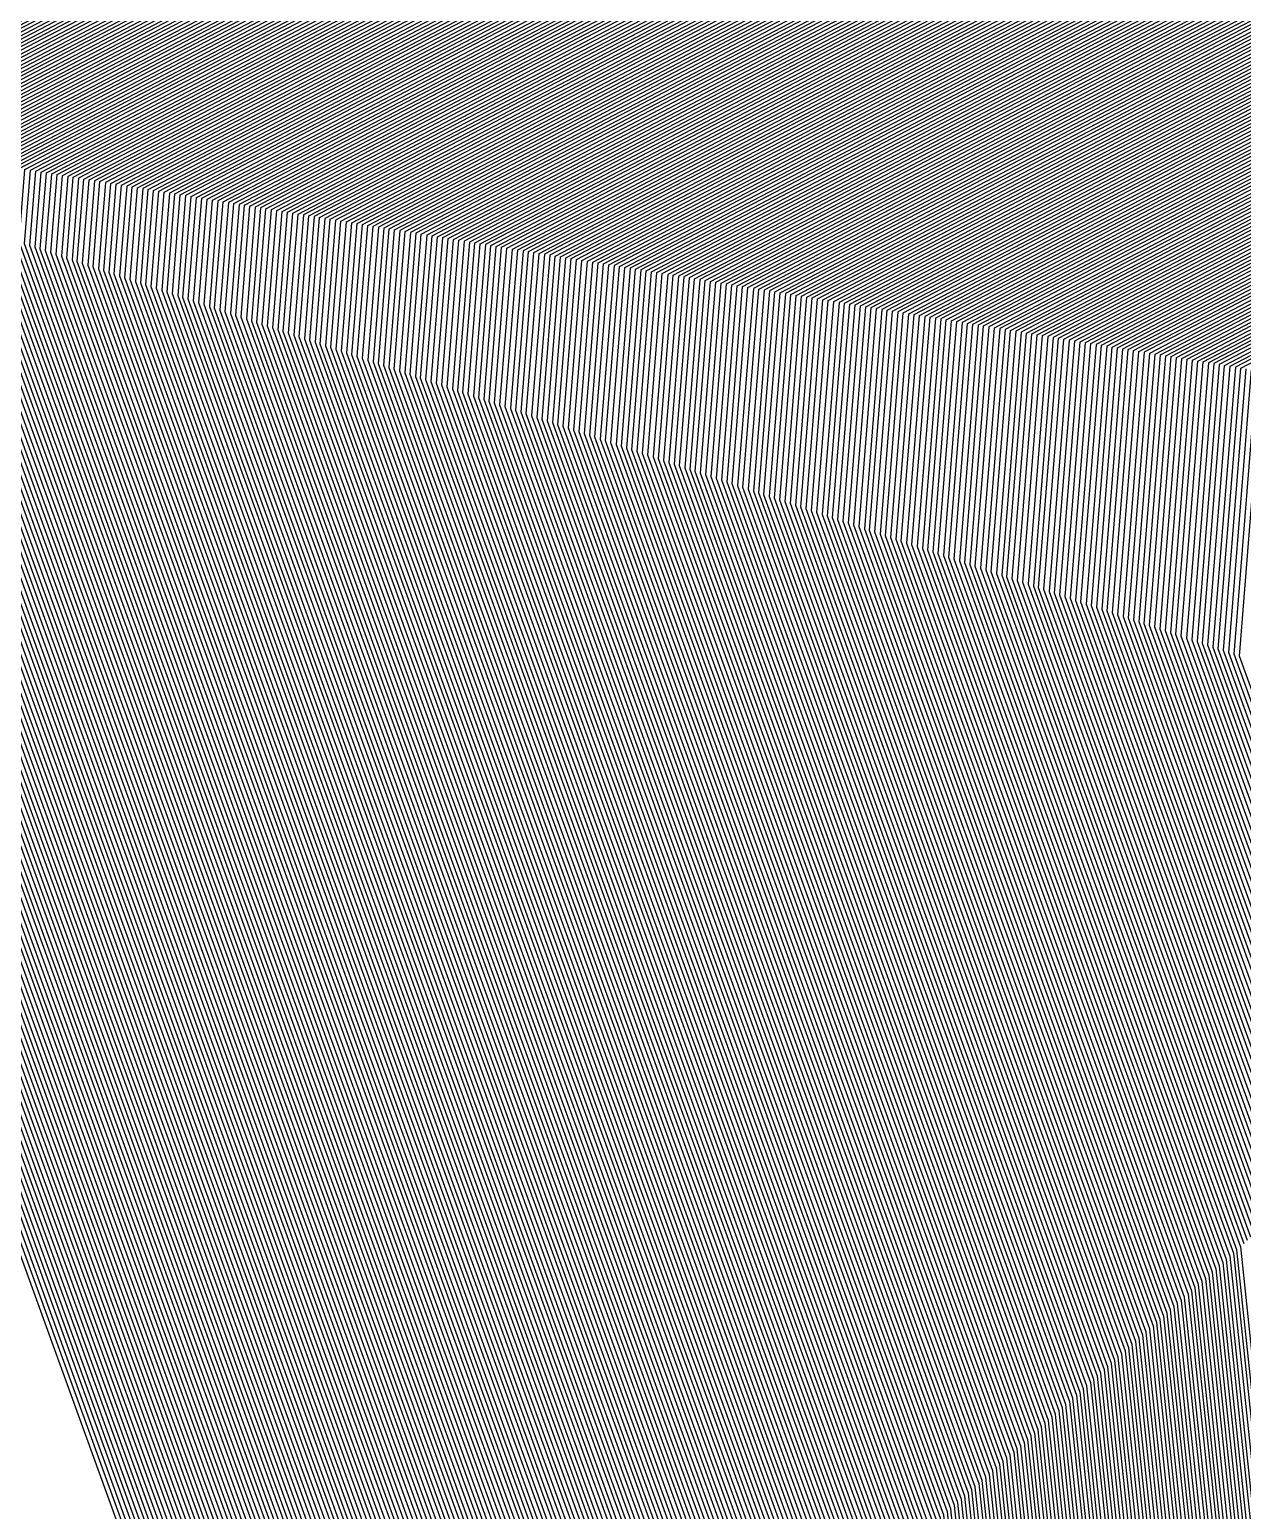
# Model space of a CAD drawing. Extents: x 7084 to 11035, y 13750 to 16729.
# Drawn here: x 8021.9 to 8401.7, y 14870.4 to 15333.8 of the extents above; entities that cross this region are included whole.
import ezdxf

# ---------------------------------------------------------------- set-up
doc = ezdxf.new("R2010")
doc.units = 0
doc.layers.add('Default', color=7, linetype='Continuous')

msp = doc.modelspace()

# ---------------------------------------------------------------- linework, layer by layer
at = {"layer": 'Default'}
for points in [[(7588.42, 14302.26), (8112.72, 14692.05), (7578.44, 14966.9), (7493.55, 14777), (8112.72, 14692.05), (7888.02, 15311.71), (8327.43, 15541.59), (7903, 15486.62), (8326.71, 15543.54), (8327.43, 15541.59), (8326.71, 15544.54), (7997.87, 15861.42)], [(8113.81, 14693.04), (7889.68, 15311.15), (7889.7, 15311.44), (8328.01, 15540.74), (8393.75, 15536.81), (8393.91, 15537.15), (8572.68, 15564.65)], [(8691.22, 14463.49), (8114.89, 14692.21), (8114.78, 14692.57), (8114.98, 14693.27), (8114.9, 14694.03), (7891.33, 15310.59), (7891.38, 15311.17), (8328.59, 15539.89), (8394.16, 15535.97), (8394.49, 15536.64), (8572.81, 15564.07)], [(8116.84, 14693.08), (8117.25, 14694.49), (8117.09, 14696), (7894.64, 15309.47), (7894.73, 15310.62), (8329.74, 15538.2), (8394.99, 15534.3), (8395.64, 15535.63), (8573.06, 15562.93)], [(8690.13, 14465.45), (8118.15, 14692.45), (8117.86, 14693.34), (8118.38, 14695.1), (8118.18, 14696.99), (7896.29, 15308.91), (7896.41, 15310.35), (8330.32, 15537.35), (8395.41, 15533.46), (8396.21, 15535.12), (8573.19, 15562.35)], [(8573.31, 15561.78), (8396.78, 15534.62), (8395.82, 15532.62), (8330.9, 15536.5), (7898.08, 15310.07), (7897.95, 15308.35), (8119.27, 14697.98), (8119.51, 14695.7), (8118.89, 14693.6), (8119.24, 14692.53), (8689.77, 14466.11)], [(8689.41, 14466.76), (8120.32, 14692.61), (8119.92, 14693.86), (8120.65, 14696.31), (8120.37, 14698.97), (7899.6, 15307.79), (7899.76, 15309.8), (8331.48, 15535.65), (8396.23, 15531.78), (8397.36, 15534.11), (8573.44, 15561.2)], [(8689.05, 14467.42), (8121.41, 14692.69), (8120.95, 14694.12), (8121.78, 14696.92), (8121.46, 14699.96), (7901.25, 15307.23), (7901.44, 15309.52), (8332.06, 15534.8), (8396.65, 15530.94), (8397.93, 15533.61), (8573.56, 15560.63)], [(8122.55, 14700.94), (7902.91, 15306.67), (7903.11, 15309.25), (8332.64, 15533.95), (8397.06, 15530.1), (8398.51, 15533.1), (8573.69, 15560.05)], [(8687.96, 14469.38), (8124.67, 14692.94), (8124.04, 14694.9), (8125.18, 14698.75), (8124.73, 14702.92), (7906.21, 15305.54), (7906.47, 15308.7), (8333.79, 15532.26), (8397.89, 15528.43), (8399.66, 15532.09), (8573.94, 15558.9)], [(8574.07, 15558.33), (8400.23, 15531.59), (8398.3, 15527.59), (8334.37, 15531.41), (7908.14, 15308.43), (7907.87, 15304.98), (8125.83, 14703.91), (8126.31, 14699.36), (8125.07, 14695.15), (8125.76, 14693.02), (8687.6, 14470.04)], [(8687.24, 14470.69), (8126.84, 14693.1), (8126.1, 14695.41), (8127.44, 14699.97), (8126.92, 14704.9), (7909.52, 15304.42), (7909.82, 15308.16), (8334.95, 15530.56), (8398.71, 15526.75), (8400.81, 15531.08), (8574.2, 15557.76)], [(8686.88, 14471.35), (8127.93, 14693.18), (8127.13, 14695.67), (8128.57, 14700.58), (8128.01, 14705.88), (7911.18, 15303.86), (7911.5, 15307.88), (8335.53, 15529.71), (8399.13, 15525.91), (8401.38, 15530.57), (8574.32, 15557.18)], [(8688.33, 14468.73), (8123.58, 14692.86), (8123.01, 14694.64), (8124.04, 14698.14), (8123.64, 14701.93), (7904.56, 15306.1), (7904.79, 15308.98), (8333.21, 15533.11), (8397.47, 15529.27), (8399.08, 15532.6)], [(8686.52, 14472), (8129.02, 14693.26), (8128.15, 14695.93), (8129.71, 14701.19), (8129.1, 14706.87), (7912.83, 15303.3), (7913.17, 15307.61), (8336.11, 15528.86), (8399.54, 15525.07)], [(8686.16, 14472.66), (8130.1, 14693.34), (8129.18, 14696.19), (8130.84, 14701.79), (8130.19, 14707.86), (7914.48, 15302.74), (7914.85, 15307.33), (8336.68, 15528.01), (8399.95, 15524.23), (8402.53, 15529.56)], [(8685.79, 14473.31), (8131.19, 14693.42), (8130.21, 14696.45), (8131.97, 14702.4), (8131.29, 14708.85), (7916.14, 15302.18), (7916.53, 15307.06), (8337.26, 15527.17), (8400.37, 15523.39), (8403.1, 15529.06)], [(8685.43, 14473.97), (8132.28, 14693.5), (8131.24, 14696.71), (8133.1, 14703.01), (8132.38, 14709.84), (7917.79, 15301.62), (7918.21, 15306.79), (8337.84, 15526.32), (8400.78, 15522.56), (8403.68, 15528.55)], [(8685.07, 14474.62), (8133.36, 14693.58), (8132.27, 14696.96), (8134.23, 14703.62), (8133.47, 14710.83), (7919.45, 15301.06), (7919.88, 15306.51), (8338.42, 15525.47), (8401.2, 15521.72), (8404.25, 15528.05)], [(8684.71, 14475.28), (8134.45, 14693.66), (8133.3, 14697.22), (8135.37, 14704.23), (8134.56, 14711.81), (7921.1, 15300.49), (7921.56, 15306.24), (8339, 15524.62), (8401.61, 15520.88), (8404.83, 15527.54)], [(8684.35, 14475.94), (8135.53, 14693.74), (8134.33, 14697.48), (8136.5, 14704.84), (8135.66, 14712.8), (7922.75, 15299.93), (7923.24, 15305.97), (8339.58, 15523.77), (8402.02, 15520.04)], [(8683.99, 14476.59), (8136.62, 14693.82), (8135.36, 14697.74), (8137.63, 14705.45), (8136.75, 14713.79), (7924.41, 15299.37), (7924.91, 15305.69), (8340.15, 15522.92), (8402.44, 15519.2)], [(8683.62, 14477.25), (8137.71, 14693.9), (8136.39, 14698), (8138.76, 14706.06), (8137.84, 14714.78), (7926.06, 15298.81), (7926.59, 15305.42), (8340.73, 15522.08), (8402.85, 15518.36)], [(8403.26, 15517.52), (8341.31, 15521.23), (7928.27, 15305.14), (7927.72, 15298.25), (8138.93, 14715.77), (8139.9, 14706.67), (8137.42, 14698.26), (8138.79, 14693.98), (8683.26, 14477.9)], [(8682.9, 14478.56), (8139.88, 14694.07), (8138.44, 14698.52), (8141.03, 14707.28), (8140.02, 14716.75), (7929.37, 15297.69), (7929.94, 15304.87), (8341.89, 15520.38), (8403.68, 15516.69)], [(8682.54, 14479.21), (8140.97, 14694.15), (8139.47, 14698.78), (8142.16, 14707.89), (8141.12, 14717.74), (7931.02, 15297.13), (7931.62, 15304.6), (8342.47, 15519.53), (8404.09, 15515.85)], [(8682.18, 14479.87), (8142.05, 14694.23), (8140.5, 14699.03), (8143.29, 14708.49), (8142.21, 14718.73), (7932.68, 15296.57), (7933.3, 15304.32), (8343.05, 15518.68), (8404.5, 15515.01)], [(8681.82, 14480.52), (8143.14, 14694.31), (8141.53, 14699.29), (8144.43, 14709.1), (8143.3, 14719.72), (7934.33, 15296.01), (7934.97, 15304.05), (8343.63, 15517.83), (8404.92, 15514.17)], [(8405.33, 15513.33), (8344.2, 15516.98), (7936.65, 15303.77), (7935.98, 15295.45), (8144.39, 14720.71), (8145.56, 14709.71), (8142.56, 14699.55), (8144.23, 14694.39)], [(8681.09, 14481.83), (8145.31, 14694.47), (8143.59, 14699.81), (8146.69, 14710.32), (8145.48, 14721.7), (7937.64, 15294.88), (7938.33, 15303.5), (8344.78, 15516.14), (8405.74, 15512.49)], [(8680.73, 14482.49), (8146.4, 14694.55), (8144.62, 14700.07), (8147.82, 14710.93), (8146.58, 14722.68), (7939.29, 15294.32), (7940, 15303.23), (8345.36, 15515.29), (8406.16, 15511.65)], [(8406.57, 15510.81), (8345.94, 15514.44), (7941.68, 15302.95), (7940.95, 15293.76), (8147.67, 14723.67), (8148.96, 14711.54), (8145.65, 14700.33), (8147.48, 14694.63), (8680.37, 14483.14)], [(8406.99, 15509.98), (8346.52, 15513.59), (7943.36, 15302.68), (7942.6, 15293.2), (8148.76, 14724.66), (8150.09, 14712.15), (8146.68, 14700.59), (8148.57, 14694.71), (8680.01, 14483.8)], [(8679.65, 14484.45), (8149.66, 14694.79), (8147.7, 14700.84), (8151.22, 14712.76), (8149.85, 14725.65), (7944.25, 15292.64), (7945.04, 15302.41), (8347.1, 15512.74), (8407.4, 15509.14)], [(8679.28, 14485.11), (8150.74, 14694.87), (8148.73, 14701.1), (8152.35, 14713.37), (8150.95, 14726.64), (7945.91, 15292.08), (7946.71, 15302.13), (8347.67, 15511.89), (8407.81, 15508.3)], [(8408.23, 15507.46), (8348.25, 15511.04), (7948.39, 15301.86), (7947.56, 15291.52), (8152.04, 14727.62), (8153.48, 14713.98), (8149.76, 14701.36), (8151.83, 14694.95), (8678.92, 14485.76)], [(8153.13, 14728.61), (7949.22, 15290.96), (7950.07, 15301.58), (8348.83, 15510.2), (8408.64, 15506.62)], [(8678.2, 14487.08), (8154, 14695.11), (8151.82, 14701.88), (8155.75, 14715.19), (8154.22, 14729.6), (7950.87, 15290.4), (7951.74, 15301.31), (8349.41, 15509.35), (8409.05, 15505.78)], [(8677.84, 14487.73), (8155.09, 14695.19), (8152.85, 14702.14), (8156.88, 14715.8), (8155.31, 14730.59), (7952.52, 15289.84), (7953.42, 15301.04), (8349.99, 15508.5), (8409.47, 15504.94)], [(8677.48, 14488.39), (8156.18, 14695.27), (8153.88, 14702.4), (8158.01, 14716.41), (8156.41, 14731.58), (7954.18, 15289.27), (7955.1, 15300.76), (8350.57, 15507.65), (8409.88, 15504.11)], [(8677.11, 14489.04), (8157.26, 14695.35), (8154.91, 14702.66), (8159.15, 14717.02), (8157.5, 14732.56), (7955.83, 15288.71), (7956.77, 15300.49), (8351.14, 15506.8), (8410.29, 15503.27)], [(8160.28, 14717.63), (8158.59, 14733.55), (7957.49, 15288.15), (7958.45, 15300.22), (8351.72, 15505.95), (8410.71, 15502.43)], [(8676.39, 14490.35), (8159.44, 14695.52), (8156.97, 14703.17), (8161.41, 14718.24), (8159.68, 14734.54), (7959.14, 15287.59), (7960.13, 15299.94), (8352.3, 15505.11), (8411.12, 15501.59)], [(8676.03, 14491.01), (8160.52, 14695.6), (8157.99, 14703.43), (8162.54, 14718.85), (8160.77, 14735.53), (7960.79, 15287.03), (7961.8, 15299.67), (8352.88, 15504.26), (8411.53, 15500.75)], [(8675.67, 14491.66), (8161.61, 14695.68), (8159.02, 14703.69), (8163.68, 14719.46), (8161.87, 14736.52), (7962.45, 15286.47), (7963.48, 15299.39), (8353.46, 15503.41), (8411.95, 15499.91)], [(8412.36, 15499.07), (8354.04, 15502.56), (7965.16, 15299.12), (7964.1, 15285.91), (8162.96, 14737.51), (8164.81, 14720.07), (8160.05, 14703.95), (8162.69, 14695.76), (8675.31, 14492.32)], [(8674.94, 14492.97), (8163.78, 14695.84), (8161.08, 14704.21), (8165.94, 14720.68), (8164.05, 14738.49), (7965.75, 15285.35), (7966.83, 15298.85), (8354.61, 15501.71), (8412.78, 15498.24)], [(8674.58, 14493.63), (8164.87, 14695.92), (8162.11, 14704.47), (8167.07, 14721.28), (8165.14, 14739.48), (7967.41, 15284.79), (7968.51, 15298.57), (8355.19, 15500.86), (8413.19, 15497.4)], [(8413.6, 15496.56), (8355.77, 15500.01), (7970.19, 15298.3), (7969.06, 15284.23), (8166.24, 14740.47), (8168.21, 14721.89), (8163.14, 14704.72), (8165.95, 14696), (8674.22, 14494.28)], [(8673.86, 14494.94), (8167.04, 14696.08), (8164.17, 14704.98), (8169.34, 14722.5), (8167.33, 14741.46), (7970.72, 15283.66), (7971.87, 15298.02), (8356.35, 15499.17), (8414.02, 15495.72)], [(8673.5, 14495.59), (8168.13, 14696.16), (8165.2, 14705.24), (8170.47, 14723.11), (8168.42, 14742.45), (7972.37, 15283.1), (7973.54, 15297.75), (8356.93, 15498.32), (8414.43, 15494.88)], [(8673.14, 14496.25), (8169.21, 14696.24), (8166.23, 14705.5), (8171.6, 14723.72), (8169.51, 14743.43), (7974.02, 15282.54), (7975.22, 15297.48), (8357.51, 15497.47), (8414.84, 15494.04)], [(8672.77, 14496.9), (8170.3, 14696.32), (8167.25, 14705.76), (8172.73, 14724.33), (8170.6, 14744.42), (7975.68, 15281.98), (7976.9, 15297.2), (8358.08, 15496.62), (8415.26, 15493.2)], [(8415.67, 15492.36), (8358.66, 15495.77), (7978.57, 15296.93), (7977.33, 15281.42), (8171.7, 14745.41), (8173.87, 14724.94), (8168.28, 14706.02), (8171.39, 14696.4), (8672.41, 14497.56)], [(8672.05, 14498.22), (8172.47, 14696.48), (8169.31, 14706.28), (8175, 14725.55), (8172.79, 14746.4), (7978.99, 15280.86), (7980.25, 15296.66), (8359.24, 15494.92), (8416.08, 15491.53)], [(7980.64, 15280.3), (7981.93, 15296.38), (8359.82, 15494.08), (8416.5, 15490.69)], [(8671.33, 14499.53), (8174.64, 14696.64), (8171.37, 14706.79), (8177.26, 14726.77), (8174.97, 14748.38), (7982.29, 15279.74), (7983.6, 15296.11), (8360.4, 15493.23), (8416.91, 15489.85)], [(8670.97, 14500.18), (8175.73, 14696.72), (8172.4, 14707.05), (8178.4, 14727.38), (8176.06, 14749.36), (7983.95, 15279.18), (7985.28, 15295.83), (8360.98, 15492.38), (8417.33, 15489.01)], [(8417.74, 15488.17), (8361.55, 15491.53), (7986.96, 15295.56), (7985.6, 15278.62), (8177.16, 14750.35), (8179.53, 14727.98), (8173.43, 14707.31), (8176.82, 14696.81), (8670.6, 14500.84)], [(8670.24, 14501.49), (8177.9, 14696.89), (8174.46, 14707.57), (8180.66, 14728.59), (8178.25, 14751.34), (7987.26, 15278.05), (7988.63, 15295.29), (8362.13, 15490.68), (8418.15, 15487.33)], [(8669.88, 14502.15), (8178.99, 14696.97), (8175.49, 14707.83), (8181.79, 14729.2), (8179.34, 14752.33), (7988.91, 15277.49), (7990.31, 15295.01), (8362.71, 15489.83), (8418.57, 15486.49)], [(8669.52, 14502.8), (8180.08, 14697.05), (8176.52, 14708.09), (8182.93, 14729.81), (8180.43, 14753.32), (7990.56, 15276.93), (7991.99, 15294.74), (8363.29, 15488.98), (8418.98, 15485.66)], [(8669.16, 14503.46), (8181.16, 14697.13), (8177.54, 14708.35), (8184.06, 14730.42), (8181.53, 14754.3), (7992.22, 15276.37), (7993.66, 15294.47), (8363.87, 15488.14), (8419.39, 15484.82)], [(8668.8, 14504.11), (8182.25, 14697.21), (8178.57, 14708.6), (8185.19, 14731.03), (8182.62, 14755.29), (7993.87, 15275.81), (7995.34, 15294.19), (8364.45, 15487.29)], [(8420.22, 15483.14), (8365.02, 15486.44), (7997.02, 15293.92), (7995.52, 15275.25), (8183.71, 14756.28), (8186.32, 14731.64), (8179.6, 14708.86), (8183.34, 14697.29), (8668.43, 14504.77)], [(8668.07, 14505.42), (8184.42, 14697.37), (8180.63, 14709.12), (8187.46, 14732.25), (8184.8, 14757.27), (7997.18, 15274.69), (7998.7, 15293.64), (8365.6, 15485.59), (8420.63, 15482.3)], [(8421.05, 15481.46), (8366.18, 15484.74), (8000.37, 15293.37), (7998.83, 15274.13), (8185.89, 14758.26), (8188.59, 14732.86), (8181.66, 14709.38), (8185.51, 14697.45), (8667.71, 14506.08)], [(8667.35, 14506.73), (8186.6, 14697.53), (8182.69, 14709.64), (8189.72, 14733.47), (8186.99, 14759.25), (8000.49, 15273.57), (8002.05, 15293.1), (8366.76, 15483.89), (8421.46, 15480.62)], [(8666.99, 14507.39), (8187.68, 14697.61), (8183.72, 14709.9), (8190.85, 14734.07), (8188.08, 14760.23), (8002.14, 15273.01), (8003.73, 15292.82), (8367.34, 15483.04), (8421.87, 15479.79)], [(8422.29, 15478.95), (8367.92, 15482.2), (8005.4, 15292.55), (8003.79, 15272.44), (8189.17, 14761.22), (8191.98, 14734.68), (8184.75, 14710.16), (8188.77, 14697.69), (8666.63, 14508.04)], [(8666.26, 14508.7), (8189.85, 14697.77), (8185.78, 14710.42), (8193.12, 14735.29), (8190.26, 14762.21), (8005.45, 15271.88), (8007.08, 15292.28), (8368.49, 15481.35)], [(8007.1, 15271.32), (8008.76, 15292), (8369.07, 15480.5), (8423.12, 15477.27)], [(8665.54, 14510.01), (8192.03, 14697.93), (8187.83, 14710.93), (8195.38, 14736.51), (8192.45, 14764.19), (8008.76, 15270.76), (8010.43, 15291.73), (8369.65, 15479.65), (8423.53, 15476.43)], [(8665.18, 14510.67), (8193.11, 14698.01), (8188.86, 14711.19), (8196.51, 14737.12), (8193.54, 14765.17), (8010.41, 15270.2), (8012.11, 15291.45), (8370.23, 15478.8), (8423.94, 15475.59)], [(8194.63, 14766.16), (8012.06, 15269.64), (8013.79, 15291.18), (8370.81, 15477.95), (8424.36, 15474.75)], [(8664.46, 14511.98), (8195.29, 14698.18), (8190.92, 14711.71), (8198.78, 14738.34), (8195.72, 14767.15), (8013.72, 15269.08), (8015.46, 15290.91), (8371.39, 15477.11), (8424.77, 15473.91)], [(8015.37, 15268.52), (8017.14, 15290.63), (8371.96, 15476.26), (8425.18, 15473.08)], [(8425.6, 15472.24), (8372.54, 15475.41), (8018.82, 15290.36), (8017.03, 15267.96), (8197.91, 14769.13), (8201.04, 14739.56), (8192.98, 14712.23), (8197.46, 14698.34), (8663.73, 14513.29)], [(8663.37, 14513.94), (8198.55, 14698.42), (8194.01, 14712.48), (8202.18, 14740.17), (8199, 14770.11), (8018.68, 15267.4), (8020.49, 15290.08), (8373.12, 15474.56), (8426.01, 15471.4)], [(8663.01, 14514.6), (8199.63, 14698.5), (8195.04, 14712.74), (8203.31, 14740.77), (8200.09, 14771.1), (8020.33, 15266.83), (8022.17, 15289.81), (8373.7, 15473.71), (8426.42, 15470.56)], [(8662.65, 14515.25), (8200.72, 14698.58), (8196.07, 14713), (8204.44, 14741.38), (8201.18, 14772.09), (8021.99, 15266.27), (8023.85, 15289.54), (8374.28, 15472.86), (8426.84, 15469.72)], [(8662.29, 14515.91), (8201.8, 14698.66), (8197.09, 14713.26), (8205.57, 14741.99), (8202.28, 14773.08), (8023.64, 15265.71), (8025.52, 15289.26), (8374.86, 15472.01), (8427.25, 15468.88)], [(8661.92, 14516.56), (8202.89, 14698.74), (8198.12, 14713.52), (8206.71, 14742.6), (8203.37, 14774.07), (8025.29, 15265.15), (8027.2, 15288.99), (8375.43, 15471.17), (8427.66, 15468.04)], [(8199.15, 14713.78), (8207.84, 14743.21), (8204.46, 14775.06), (8026.95, 15264.59), (8028.88, 15288.72), (8376.01, 15470.32), (8428.08, 15467.21)], [(8661.2, 14517.87), (8205.06, 14698.9), (8200.18, 14714.04), (8208.97, 14743.82), (8205.55, 14776.04), (8028.6, 15264.03), (8030.56, 15288.44), (8376.59, 15469.47), (8428.49, 15466.37)], [(8660.84, 14518.53), (8206.15, 14698.98), (8201.21, 14714.29), (8210.1, 14744.43), (8206.64, 14777.03), (8030.26, 15263.47), (8032.23, 15288.17), (8377.17, 15468.62), (8428.91, 15465.53)], [(8429.32, 15464.69), (8377.75, 15467.77), (8033.91, 15287.89), (8031.91, 15262.91), (8207.74, 14778.02), (8211.23, 14745.04), (8202.24, 14714.55), (8207.24, 14699.06)], [(8660.12, 14519.84), (8208.32, 14699.14), (8203.27, 14714.81), (8212.37, 14745.65), (8208.83, 14779.01), (8033.56, 15262.35), (8035.59, 15287.62), (8378.33, 15466.92), (8429.73, 15463.85)], [(8430.15, 15463.01), (8378.9, 15466.08), (8037.26, 15287.35), (8035.22, 15261.79), (8209.92, 14780), (8213.5, 14746.26), (8204.3, 14715.07), (8209.41, 14699.22), (8659.75, 14520.49)], [(8659.39, 14521.15), (8210.5, 14699.3), (8205.33, 14715.33), (8214.63, 14746.86), (8211.01, 14780.98), (8036.87, 15261.22), (8038.94, 15287.07), (8379.48, 15465.23), (8430.56, 15462.17)], [(8659.03, 14521.81), (8211.58, 14699.38), (8206.36, 14715.59), (8215.76, 14747.47), (8212.11, 14781.97), (8038.53, 15260.66), (8040.62, 15286.8), (8380.06, 15464.38), (8430.97, 15461.34)], [(8431.39, 15460.5), (8380.64, 15463.53), (8042.29, 15286.53), (8040.18, 15260.1), (8213.2, 14782.96), (8216.9, 14748.08), (8207.38, 14715.85), (8212.67, 14699.46), (8658.67, 14522.46)], [(8658.31, 14523.12), (8213.76, 14699.55), (8208.41, 14716.11), (8218.03, 14748.69), (8214.29, 14783.95), (8041.83, 15259.54), (8043.97, 15286.25), (8381.22, 15462.68), (8431.8, 15459.66)], [(8432.21, 15458.82), (8381.8, 15461.83), (8045.65, 15285.98), (8043.49, 15258.98), (8215.38, 14784.94), (8219.16, 14749.3), (8209.44, 14716.36), (8214.84, 14699.63)], [(8657.58, 14524.43), (8215.93, 14699.71), (8210.47, 14716.62), (8220.29, 14749.91), (8216.47, 14785.93), (8045.14, 15258.42), (8047.32, 15285.7), (8382.37, 15460.98), (8432.63, 15457.98)], [(8657.22, 14525.08), (8217.01, 14699.79), (8211.5, 14716.88), (8221.43, 14750.52), (8217.57, 14786.91), (8046.8, 15257.86), (8049, 15285.43), (8382.95, 15460.14), (8433.04, 15457.14)], [(8656.86, 14525.74), (8218.1, 14699.87), (8212.53, 14717.14), (8222.56, 14751.13), (8218.66, 14787.9), (8048.45, 15257.3), (8050.68, 15285.16), (8383.53, 15459.29), (8433.45, 15456.3)], [(8433.87, 15455.46), (8384.11, 15458.44), (8052.35, 15284.88), (8050.1, 15256.74), (8219.75, 14788.89), (8223.69, 14751.74), (8213.56, 14717.4), (8219.19, 14699.95), (8656.5, 14526.39)], [(8656.14, 14527.05), (8220.27, 14700.03), (8214.59, 14717.66), (8224.82, 14752.35), (8220.84, 14789.88), (8051.76, 15256.18), (8054.03, 15284.61), (8384.69, 15457.59), (8434.28, 15454.63)], [(8655.78, 14527.7), (8221.36, 14700.11), (8215.62, 14717.92), (8225.96, 14752.96), (8221.93, 14790.87), (8053.41, 15255.61), (8055.71, 15284.34), (8385.27, 15456.74), (8434.7, 15453.79)], [(8435.11, 15452.95), (8385.84, 15455.89), (8057.39, 15284.06), (8055.06, 15255.05), (8223.03, 14791.85), (8227.09, 14753.56), (8216.64, 14718.17), (8222.45, 14700.19), (8655.41, 14528.36)], [(8228.22, 14754.17), (8224.12, 14792.84), (8056.72, 15254.49), (8059.06, 15283.79), (8386.42, 15455.04), (8435.52, 15452.11)], [(8654.69, 14529.67), (8224.62, 14700.35), (8218.7, 14718.69), (8229.35, 14754.78), (8225.21, 14793.83), (8058.37, 15253.93), (8060.74, 15283.51), (8387, 15454.2), (8435.94, 15451.27)], [(8654.33, 14530.32), (8225.71, 14700.43), (8219.73, 14718.95), (8230.48, 14755.39), (8226.3, 14794.82), (8060.03, 15253.37), (8062.42, 15283.24), (8387.58, 15453.35), (8436.35, 15450.43)], [(8653.97, 14530.98), (8226.79, 14700.51), (8220.76, 14719.21), (8231.62, 14756), (8227.4, 14795.81), (8061.68, 15252.81), (8064.09, 15282.97), (8388.16, 15452.5), (8436.76, 15449.59)], [(8437.18, 15448.76), (8388.74, 15451.65), (8065.77, 15282.69), (8063.33, 15252.25), (8228.49, 14796.8), (8232.75, 14756.61), (8221.79, 14719.47), (8227.88, 14700.59), (8653.61, 14531.63)], [(8653.24, 14532.29), (8228.96, 14700.67), (8222.82, 14719.73), (8233.88, 14757.22), (8229.58, 14797.78), (8064.99, 15251.69), (8067.45, 15282.42), (8389.31, 15450.8), (8437.59, 15447.92)], [(8652.88, 14532.95), (8230.05, 14700.75), (8223.85, 14719.99), (8235.01, 14757.83), (8230.67, 14798.77), (8066.64, 15251.13), (8069.12, 15282.14), (8389.89, 15449.95), (8438, 15447.08)], [(8438.42, 15446.24), (8390.47, 15449.11), (8070.8, 15281.87), (8068.3, 15250.57), (8231.76, 14799.76), (8236.15, 14758.44), (8224.88, 14720.24), (8231.14, 14700.83)], [(8069.95, 15250), (8072.48, 15281.6), (8391.05, 15448.26), (8438.83, 15445.4)], [(8651.8, 14534.91), (8233.31, 14701), (8226.93, 14720.76), (8238.41, 14759.65), (8233.95, 14801.74), (8071.6, 15249.44), (8074.15, 15281.32), (8391.63, 15447.41), (8439.24, 15444.56)], [(8651.44, 14535.57), (8234.4, 14701.08), (8227.96, 14721.02), (8239.54, 14760.26), (8235.04, 14802.72), (8073.26, 15248.88), (8075.83, 15281.05), (8392.21, 15446.56), (8439.66, 15443.72)], [(8651.07, 14536.22), (8235.48, 14701.16), (8228.99, 14721.28), (8240.68, 14760.87), (8236.13, 14803.71), (8074.91, 15248.32), (8077.51, 15280.78), (8392.78, 15445.71), (8440.07, 15442.89)], [(8650.71, 14536.88), (8236.57, 14701.24), (8230.02, 14721.54), (8241.81, 14761.48), (8237.22, 14804.7), (8076.57, 15247.76), (8079.18, 15280.5), (8393.36, 15444.86), (8440.49, 15442.05)], [(8440.9, 15441.21), (8393.94, 15444.01), (8080.86, 15280.23), (8078.22, 15247.2), (8238.32, 14805.69), (8242.94, 14762.09), (8231.05, 14721.8), (8237.66, 14701.32), (8650.35, 14537.53)], [(8649.99, 14538.19), (8238.74, 14701.4), (8232.08, 14722.05), (8244.07, 14762.7), (8239.41, 14806.68), (8079.87, 15246.64), (8082.54, 15279.95), (8394.52, 15443.17), (8441.31, 15440.37)], [(8441.73, 15439.53), (8395.1, 15442.32), (8084.22, 15279.68), (8081.53, 15246.08), (8240.5, 14807.66), (8245.21, 14763.31), (8233.11, 14722.31), (8239.83, 14701.48), (8649.63, 14538.84)], [(8649.27, 14539.5), (8240.92, 14701.56), (8234.14, 14722.57), (8246.34, 14763.92), (8241.59, 14808.65), (8083.18, 15245.52), (8085.89, 15279.41), (8395.68, 15441.47), (8442.14, 15438.69)], [(8396.25, 15440.62), (8087.57, 15279.13), (8084.83, 15244.96), (8242.69, 14809.64), (8247.47, 14764.53), (8235.17, 14722.83), (8242, 14701.64), (8648.9, 14540.15)], [(8648.54, 14540.81), (8243.09, 14701.72), (8236.19, 14723.09), (8248.6, 14765.14), (8243.78, 14810.63), (8086.49, 15244.39), (8089.25, 15278.86), (8396.83, 15439.77), (8442.97, 15437.01)], [(8244.87, 14811.62), (8088.14, 15243.83), (8090.92, 15278.59), (8397.41, 15438.92), (8443.38, 15436.18)], [(8443.79, 15435.34), (8397.99, 15438.08), (8092.6, 15278.31), (8089.8, 15243.27), (8245.96, 14812.61), (8250.87, 14766.35), (8238.25, 14723.61), (8245.26, 14701.88), (8647.82, 14542.12)], [(8444.21, 15434.5), (8398.57, 15437.23), (8094.28, 15278.04), (8091.45, 15242.71), (8247.05, 14813.59), (8252, 14766.96), (8239.28, 14723.87), (8246.35, 14701.96), (8647.46, 14542.77)], [(8647.1, 14543.43), (8247.43, 14702.04), (8240.31, 14724.12), (8253.13, 14767.57), (8248.15, 14814.58), (8093.1, 15242.15), (8095.95, 15277.76), (8399.15, 15436.38), (8444.62, 15433.66)], [(8646.73, 14544.08), (8248.52, 14702.12), (8241.34, 14724.38), (8254.26, 14768.18), (8249.24, 14815.57), (8094.76, 15241.59), (8097.63, 15277.49), (8399.72, 15435.53), (8445.03, 15432.82)], [(8646.37, 14544.74), (8249.61, 14702.2), (8242.37, 14724.64), (8255.4, 14768.79), (8250.33, 14816.56), (8096.41, 15241.03), (8099.31, 15277.22), (8400.3, 15434.68), (8445.45, 15431.98)], [(8646.01, 14545.4), (8250.69, 14702.29), (8243.4, 14724.9), (8256.53, 14769.4), (8251.42, 14817.55), (8098.07, 15240.47), (8100.98, 15276.94), (8400.88, 15433.83), (8445.86, 15431.14)], [(8645.65, 14546.05), (8251.78, 14702.37), (8244.43, 14725.16), (8257.66, 14770.01), (8252.51, 14818.53), (8099.72, 15239.91), (8102.66, 15276.67), (8401.46, 15432.98), (8446.28, 15430.31)], [(8101.37, 15239.35), (8104.34, 15276.4), (8402.04, 15432.14)], [(8644.93, 14547.36), (8253.95, 14702.53), (8246.48, 14725.68), (8259.93, 14771.23), (8254.7, 14820.51), (8103.03, 15238.78), (8106.01, 15276.12), (8402.62, 15431.29)], [(8403.19, 15430.44), (8107.69, 15275.85), (8104.68, 15238.22), (8255.79, 14821.5), (8261.06, 14771.84), (8247.51, 14725.93), (8255.04, 14702.61), (8644.56, 14548.02)], [(8256.88, 14822.49), (8106.34, 15237.66), (8109.37, 15275.57), (8403.77, 15429.59)], [(8404.35, 15428.74), (8111.04, 15275.3), (8107.99, 15237.1), (8257.98, 14823.48), (8263.32, 14773.05), (8249.57, 14726.45)], [(8643.48, 14549.98), (8258.3, 14702.85), (8250.6, 14726.71), (8264.46, 14773.66), (8259.07, 14824.46), (8109.64, 15236.54), (8112.72, 15275.03), (8404.93, 15427.89)], [(8405.51, 15427.04), (8114.4, 15274.75), (8111.3, 15235.98), (8260.16, 14825.45), (8265.59, 14774.27), (8251.63, 14726.97), (8259.38, 14702.93), (8643.12, 14550.64)], [(8642.76, 14551.29), (8260.47, 14703.01), (8252.66, 14727.23), (8266.72, 14774.88), (8261.25, 14826.44), (8112.95, 15235.42), (8116.08, 15274.48), (8406.09, 15426.2)], [(8406.66, 15425.35), (8117.75, 15274.2), (8114.6, 15234.86), (8262.34, 14827.43), (8267.85, 14775.49), (8253.69, 14727.49), (8261.56, 14703.09), (8642.39, 14551.95)], [(8642.03, 14552.6), (8262.64, 14703.17), (8254.72, 14727.75), (8268.98, 14776.1), (8263.44, 14828.42), (8116.26, 15234.3), (8119.43, 15273.93), (8407.24, 15424.5)], [(8264.53, 14829.4), (8117.91, 15233.74), (8121.11, 15273.66), (8407.82, 15423.65)], [(8641.31, 14553.91), (8264.82, 14703.33), (8256.77, 14728.26), (8271.25, 14777.32), (8265.62, 14830.39), (8119.57, 15233.17), (8122.78, 15273.38), (8408.4, 15422.8)], [(8272.38, 14777.93), (8266.71, 14831.38), (8121.22, 15232.61), (8124.46, 15273.11), (8408.98, 15421.95)], [(8640.59, 14555.22), (8266.99, 14703.49), (8258.83, 14728.78), (8273.51, 14778.54), (8267.8, 14832.37), (8122.87, 15232.05), (8126.14, 15272.84), (8409.56, 15421.11)], [(8640.22, 14555.88), (8268.08, 14703.57), (8259.86, 14729.04), (8274.65, 14779.14), (8268.9, 14833.36), (8124.53, 15231.49), (8127.81, 15272.56), (8410.13, 15420.26)], [(8269.99, 14834.35), (8126.18, 15230.93), (8129.49, 15272.29), (8410.71, 15419.41)], [(8411.29, 15418.56), (8131.17, 15272.01), (8127.84, 15230.37), (8271.08, 14835.33), (8276.91, 14780.36), (8261.92, 14729.56), (8270.25, 14703.74), (8639.5, 14557.19)], [(8411.87, 15417.71), (8132.84, 15271.74), (8129.49, 15229.81), (8272.17, 14836.32), (8278.04, 14780.97), (8262.95, 14729.81), (8271.33, 14703.82), (8639.14, 14557.85)], [(8638.78, 14558.5), (8272.42, 14703.9), (8263.98, 14730.07), (8279.18, 14781.58), (8273.27, 14837.31), (8131.14, 15229.25), (8134.52, 15271.47), (8412.45, 15416.86)], [(8638.42, 14559.16), (8273.51, 14703.98), (8265.01, 14730.33), (8280.31, 14782.19), (8274.36, 14838.3), (8132.8, 15228.69), (8136.2, 15271.19), (8413.03, 15416.01)], [(8413.6, 15415.17), (8137.87, 15270.92), (8134.45, 15228.13), (8275.45, 14839.29), (8281.44, 14782.8), (8266.03, 14730.59), (8274.59, 14704.06), (8638.05, 14559.81)], [(8637.69, 14560.47), (8275.68, 14704.14), (8267.06, 14730.85), (8282.57, 14783.41), (8276.54, 14840.27), (8136.11, 15227.56), (8139.55, 15270.65), (8414.18, 15414.32)], [(8414.76, 15413.47), (8141.23, 15270.37), (8137.76, 15227), (8277.63, 14841.26), (8283.71, 14784.02), (8268.09, 14731.11), (8276.77, 14704.22), (8637.33, 14561.12)], [(8415.34, 15412.62), (8142.91, 15270.1), (8139.41, 15226.44), (8278.73, 14842.25), (8284.84, 14784.63), (8269.12, 14731.37), (8277.85, 14704.3)], [(8636.61, 14562.43), (8278.94, 14704.38), (8270.15, 14731.63), (8285.97, 14785.23), (8279.82, 14843.24), (8141.07, 15225.88), (8144.58, 15269.82), (8415.92, 15411.77)], [(8416.5, 15410.92), (8146.26, 15269.55), (8142.72, 15225.32), (8280.91, 14844.23), (8287.1, 14785.84), (8271.18, 14731.88), (8280.03, 14704.46), (8636.25, 14563.09)], [(8635.89, 14563.74), (8281.11, 14704.54), (8272.21, 14732.14), (8288.23, 14786.45), (8282, 14845.22), (8144.37, 15224.76), (8147.94, 15269.28), (8417.07, 15410.08)], [(8635.52, 14564.4), (8282.2, 14704.62), (8273.24, 14732.4), (8289.37, 14787.06), (8283.09, 14846.2), (8146.03, 15224.2), (8149.61, 15269), (8417.65, 15409.23)], [(8290.5, 14787.67), (8284.19, 14847.19), (8147.68, 15223.64), (8151.29, 15268.73), (8418.23, 15408.38)], [(8634.8, 14565.71), (8284.37, 14704.78), (8275.3, 14732.92), (8291.63, 14788.28), (8285.28, 14848.18), (8149.34, 15223.08), (8152.97, 15268.45), (8418.81, 15407.53)], [(8286.37, 14849.17), (8150.99, 15222.52), (8154.64, 15268.18), (8419.39, 15406.68)], [(8634.08, 14567.02), (8286.54, 14704.95), (8277.35, 14733.44), (8293.9, 14789.5), (8287.46, 14850.16), (8152.64, 15221.95), (8156.32, 15267.91), (8419.97, 15405.83)], [(8420.54, 15404.98), (8158, 15267.63), (8154.3, 15221.39), (8288.56, 14851.14), (8295.03, 14790.11), (8278.38, 14733.69), (8287.63, 14705.03), (8633.72, 14567.68)], [(8421.12, 15404.14), (8159.67, 15267.36), (8155.95, 15220.83), (8289.65, 14852.13), (8296.16, 14790.72), (8279.41, 14733.95), (8288.72, 14705.11)], [(8632.99, 14568.99), (8289.8, 14705.19), (8280.44, 14734.21), (8297.29, 14791.33), (8290.74, 14853.12), (8157.61, 15220.27), (8161.35, 15267.09), (8421.7, 15403.29)], [(8632.63, 14569.64), (8290.89, 14705.27), (8281.47, 14734.47), (8298.43, 14791.93), (8291.83, 14854.11), (8159.26, 15219.71), (8163.03, 15266.81), (8422.28, 15402.44)], [(8422.86, 15401.59), (8164.7, 15266.54), (8160.91, 15219.15), (8292.92, 14855.1), (8299.56, 14792.54), (8282.5, 14734.73), (8291.98, 14705.35), (8632.27, 14570.3)], [(8631.91, 14570.95), (8293.06, 14705.43), (8283.53, 14734.99), (8300.69, 14793.15), (8294.02, 14856.08), (8162.57, 15218.59), (8166.38, 15266.26), (8423.44, 15400.74)], [(8631.55, 14571.61), (8294.15, 14705.51), (8284.56, 14735.25), (8301.82, 14793.76), (8295.11, 14857.07), (8164.22, 15218.03), (8168.06, 15265.99), (8424.01, 15399.89)], [(8631.18, 14572.26), (8295.24, 14705.59), (8285.58, 14735.51), (8302.96, 14794.37), (8296.2, 14858.06), (8165.88, 15217.47), (8169.74, 15265.72), (8424.59, 15399.04)], [(8630.82, 14572.92), (8296.32, 14705.67), (8286.61, 14735.76), (8304.09, 14794.98), (8297.29, 14859.05), (8167.53, 15216.91), (8171.41, 15265.44), (8425.17, 15398.2)], [(8630.46, 14573.57), (8297.41, 14705.75), (8287.64, 14736.02), (8305.22, 14795.59), (8298.38, 14860.04), (8169.18, 15216.34), (8173.09, 15265.17), (8425.75, 15397.35)], [(8630.1, 14574.23), (8298.49, 14705.83), (8288.67, 14736.28), (8306.35, 14796.2), (8299.48, 14861.03), (8170.84, 15215.78), (8174.77, 15264.9), (8426.33, 15396.5)], [(8426.91, 15395.65), (8176.44, 15264.62), (8172.49, 15215.22), (8300.57, 14862.01), (8307.48, 14796.81), (8289.7, 14736.54), (8299.58, 14705.91)], [(8174.14, 15214.66), (8178.12, 15264.35), (8427.48, 15394.8)], [(8629.01, 14576.19), (8301.75, 14706.07), (8291.76, 14737.06), (8309.75, 14798.02), (8302.75, 14863.99), (8175.8, 15214.1), (8179.8, 15264.07), (8428.06, 15393.95)], [(8628.65, 14576.85), (8302.84, 14706.15), (8292.79, 14737.32), (8310.88, 14798.63), (8303.85, 14864.98), (8177.45, 15213.54), (8181.47, 15263.8), (8428.64, 15393.11)], [(8429.22, 15392.26), (8183.15, 15263.53), (8179.11, 15212.98), (8304.94, 14865.97), (8312.01, 14799.24), (8293.82, 14737.57), (8303.93, 14706.23)], [(8429.8, 15391.41), (8184.83, 15263.25), (8180.76, 15212.42), (8306.03, 14866.95), (8313.15, 14799.85), (8294.85, 14737.83), (8305.01, 14706.32), (8627.93, 14578.16)], [(8627.57, 14578.81), (8306.1, 14706.4), (8295.87, 14738.09), (8314.28, 14800.46), (8307.12, 14867.94), (8182.41, 15211.86), (8186.5, 15262.98), (8430.38, 15390.56)], [(8627.21, 14579.47), (8307.19, 14706.48), (8296.9, 14738.35), (8315.41, 14801.07), (8308.21, 14868.93), (8184.07, 15211.3), (8188.18, 15262.71), (8430.95, 15389.71)], [(8626.84, 14580.13), (8308.27, 14706.56), (8297.93, 14738.61), (8316.54, 14801.68), (8309.31, 14869.92), (8185.72, 15210.73), (8189.86, 15262.43), (8431.53, 15388.86)], [(8626.48, 14580.78), (8309.36, 14706.64), (8298.96, 14738.87), (8317.68, 14802.29), (8310.4, 14870.91), (8187.38, 15210.17), (8191.53, 15262.16), (8432.11, 15388.01)], [(8626.12, 14581.44), (8310.44, 14706.72), (8299.99, 14739.13), (8318.81, 14802.9), (8311.49, 14871.9), (8189.03, 15209.61), (8193.21, 15261.88), (8432.69, 15387.17)], [(8625.76, 14582.09), (8311.53, 14706.8), (8301.02, 14739.38), (8319.94, 14803.51), (8312.58, 14872.88), (8190.68, 15209.05), (8194.89, 15261.61), (8433.27, 15386.32)], [(8625.4, 14582.75), (8312.62, 14706.88), (8302.05, 14739.64), (8321.07, 14804.12), (8313.67, 14873.87), (8192.34, 15208.49), (8196.57, 15261.34), (8433.85, 15385.47)], [(8625.04, 14583.4), (8313.7, 14706.96), (8303.08, 14739.9), (8322.21, 14804.72), (8314.77, 14874.86), (8193.99, 15207.93), (8198.24, 15261.06), (8434.42, 15384.62)], [(8624.67, 14584.06), (8314.79, 14707.04), (8304.11, 14740.16), (8323.34, 14805.33), (8315.86, 14875.85), (8195.65, 15207.37), (8199.92, 15260.79), (8435, 15383.77)], [(8624.31, 14584.71), (8315.88, 14707.12), (8305.14, 14740.42), (8324.47, 14805.94), (8316.95, 14876.84), (8197.3, 15206.81), (8201.6, 15260.51), (8435.58, 15382.92)], [(8623.95, 14585.37), (8316.96, 14707.2), (8306.16, 14740.68), (8325.6, 14806.55), (8318.04, 14877.82), (8198.95, 15206.25), (8203.27, 15260.24), (8436.16, 15382.08)], [(8436.74, 15381.23), (8204.95, 15259.97), (8200.61, 15205.69), (8319.14, 14878.81), (8326.73, 14807.16), (8307.19, 14740.94), (8318.05, 14707.28), (8623.59, 14586.02)], [(8623.23, 14586.68), (8319.14, 14707.36), (8308.22, 14741.2), (8327.87, 14807.77), (8320.23, 14879.8), (8202.26, 15205.12), (8206.63, 15259.69), (8437.32, 15380.38)], [(8203.91, 15204.56), (8208.3, 15259.42), (8437.89, 15379.53)], [(8438.47, 15378.68), (8209.98, 15259.15), (8205.57, 15204), (8322.41, 14881.78), (8330.13, 14808.99), (8310.28, 14741.71), (8321.31, 14707.52), (8622.5, 14587.99)], [(8622.14, 14588.64), (8322.4, 14707.6), (8311.31, 14741.97), (8331.26, 14809.6), (8323.5, 14882.77), (8207.22, 15203.44), (8211.66, 15258.87), (8439.05, 15377.83)], [(8439.63, 15376.98), (8213.33, 15258.6), (8208.88, 15202.88), (8324.6, 14883.75), (8332.4, 14810.21), (8312.34, 14742.23), (8323.48, 14707.69), (8621.78, 14589.3)], [(8621.42, 14589.95), (8324.57, 14707.77), (8313.37, 14742.49), (8333.53, 14810.81), (8325.69, 14884.74), (8210.53, 15202.32), (8215.01, 15258.32), (8440.21, 15376.14)], [(8621.06, 14590.61), (8325.65, 14707.85), (8314.4, 14742.75), (8334.66, 14811.42), (8326.78, 14885.73), (8212.18, 15201.76), (8216.69, 15258.05), (8440.79, 15375.29)], [(8620.7, 14591.27), (8326.74, 14707.93), (8315.42, 14743.01), (8335.79, 14812.03), (8327.87, 14886.72), (8213.84, 15201.2), (8218.36, 15257.78), (8441.36, 15374.44)], [(8620.33, 14591.92), (8327.83, 14708.01), (8316.45, 14743.26), (8336.93, 14812.64), (8328.96, 14887.71), (8215.49, 15200.64), (8220.04, 15257.5), (8441.94, 15373.59)], [(8442.52, 15372.74), (8221.72, 15257.23), (8217.15, 15200.08), (8330.06, 14888.69), (8338.06, 14813.25), (8317.48, 14743.52), (8328.91, 14708.09), (8619.97, 14592.58)], [(8619.61, 14593.23), (8330, 14708.17), (8318.51, 14743.78), (8339.19, 14813.86), (8331.15, 14889.68), (8218.8, 15199.51), (8223.39, 15256.96), (8443.1, 15371.89)], [(8443.68, 15371.04), (8225.07, 15256.68), (8220.45, 15198.95), (8332.24, 14890.67), (8340.32, 14814.47), (8319.54, 14744.04), (8331.09, 14708.25), (8619.25, 14593.89)], [(8444.26, 15370.2), (8226.75, 15256.41), (8222.11, 15198.39), (8333.33, 14891.66), (8341.46, 14815.08), (8320.57, 14744.3), (8332.17, 14708.33), (8618.89, 14594.54)], [(8444.83, 15369.35), (8228.43, 15256.13), (8223.76, 15197.83), (8334.43, 14892.65), (8342.59, 14815.69), (8321.6, 14744.56), (8333.26, 14708.41)], [(8618.16, 14595.85), (8334.35, 14708.49), (8322.63, 14744.82), (8343.72, 14816.3), (8335.52, 14893.63), (8225.42, 15197.27), (8230.1, 15255.86), (8445.41, 15368.5)], [(8445.99, 15367.65), (8231.78, 15255.59), (8227.07, 15196.71), (8336.61, 14894.62), (8344.85, 14816.91), (8323.66, 14745.08), (8335.43, 14708.57), (8617.8, 14596.51)], [(8617.44, 14597.16), (8336.52, 14708.65), (8324.69, 14745.33), (8345.98, 14817.51), (8337.7, 14895.61), (8228.72, 15196.15), (8233.46, 15255.31), (8446.57, 15366.8)], [(8617.08, 14597.82), (8337.6, 14708.73), (8325.71, 14745.59), (8347.12, 14818.12), (8338.79, 14896.6), (8230.38, 15195.59), (8235.13, 15255.04), (8447.15, 15365.95)], [(8616.72, 14598.47), (8338.69, 14708.81), (8326.74, 14745.85), (8348.25, 14818.73), (8339.89, 14897.59), (8232.03, 15195.03), (8236.81, 15254.77), (8447.73, 15365.11)], [(8616.36, 14599.13), (8339.78, 14708.89), (8327.77, 14746.11), (8349.38, 14819.34), (8340.98, 14898.58), (8233.68, 15194.47), (8238.49, 15254.49), (8448.3, 15364.26)], [(8615.99, 14599.78), (8340.86, 14708.97), (8328.8, 14746.37), (8350.51, 14819.95), (8342.07, 14899.56), (8235.34, 15193.9), (8240.16, 15254.22), (8448.88, 15363.41)], [(8615.63, 14600.44), (8341.95, 14709.06), (8329.83, 14746.63), (8351.65, 14820.56), (8343.16, 14900.55), (8236.99, 15193.34), (8241.84, 15253.94), (8449.46, 15362.56)], [(8615.27, 14601.09), (8343.04, 14709.14), (8330.86, 14746.89), (8352.78, 14821.17), (8344.25, 14901.54), (8238.65, 15192.78), (8243.52, 15253.67), (8450.04, 15361.71)], [(8614.91, 14601.75), (8344.12, 14709.22), (8331.89, 14747.14), (8353.91, 14821.78), (8345.35, 14902.53), (8240.3, 15192.22), (8245.19, 15253.4), (8450.62, 15360.86)], [(8614.55, 14602.4), (8345.21, 14709.3), (8332.92, 14747.4), (8355.04, 14822.39), (8346.44, 14903.52), (8241.95, 15191.66), (8246.87, 15253.12), (8451.2, 15360.01)], [(8451.77, 15359.17), (8248.55, 15252.85), (8243.61, 15191.1), (8347.53, 14904.5), (8356.18, 14823), (8333.95, 14747.66), (8346.3, 14709.38), (8614.19, 14603.06)], [(8245.26, 15190.54), (8250.22, 15252.57), (8452.35, 15358.32)], [(8452.93, 15357.47), (8251.9, 15252.3), (8246.92, 15189.98), (8349.72, 14906.48), (8358.44, 14824.21), (8336, 14748.18), (8348.47, 14709.54), (8613.46, 14604.37)], [(8453.51, 15356.62), (8253.58, 15252.03), (8248.57, 15189.42), (8350.81, 14907.47), (8359.57, 14824.82), (8337.03, 14748.44), (8349.55, 14709.62), (8613.1, 14605.03)], [(8612.74, 14605.68), (8350.64, 14709.7), (8338.06, 14748.7), (8360.71, 14825.43), (8351.9, 14908.46), (8250.22, 15188.86), (8255.26, 15251.75), (8454.09, 15355.77)], [(8612.38, 14606.34), (8351.73, 14709.78), (8339.09, 14748.96), (8361.84, 14826.04), (8352.99, 14909.45), (8251.88, 15188.29), (8256.93, 15251.48), (8454.67, 15354.92)], [(8455.24, 15354.08), (8258.61, 15251.21), (8253.53, 15187.73), (8354.08, 14910.43), (8362.97, 14826.65), (8340.12, 14749.21), (8352.81, 14709.86), (8612.02, 14606.99)], [(8611.65, 14607.65), (8353.9, 14709.94), (8341.15, 14749.47), (8364.1, 14827.26), (8355.18, 14911.42), (8255.19, 15187.17), (8260.29, 15250.93), (8455.82, 15353.23)], [(8611.29, 14608.3), (8354.99, 14710.02), (8342.18, 14749.73), (8365.23, 14827.87), (8356.27, 14912.41), (8256.84, 15186.61), (8261.96, 15250.66), (8456.4, 15352.38)], [(8610.93, 14608.96), (8356.07, 14710.1), (8343.21, 14749.99), (8366.37, 14828.48), (8357.36, 14913.4), (8258.49, 15186.05), (8263.64, 15250.38), (8456.98, 15351.53)], [(8610.57, 14609.61), (8357.16, 14710.18), (8344.24, 14750.25), (8367.5, 14829.09), (8358.45, 14914.39), (8260.15, 15185.49), (8265.32, 15250.11), (8457.56, 15350.68)], [(8610.21, 14610.27), (8358.25, 14710.26), (8345.26, 14750.51), (8368.63, 14829.7), (8359.54, 14915.37), (8261.8, 15184.93), (8266.99, 15249.84), (8458.14, 15349.83)], [(8609.85, 14610.92), (8359.33, 14710.34), (8346.29, 14750.77), (8369.76, 14830.3), (8360.64, 14916.36), (8263.45, 15184.37), (8268.67, 15249.56), (8458.71, 15348.98)], [(8609.48, 14611.58), (8360.42, 14710.43), (8347.32, 14751.02), (8370.9, 14830.91), (8361.73, 14917.35), (8265.11, 15183.81), (8270.35, 15249.29), (8459.29, 15348.14)], [(8609.12, 14612.23), (8361.51, 14710.51), (8348.35, 14751.28), (8372.03, 14831.52), (8362.82, 14918.34), (8266.76, 15183.25), (8272.02, 15249.02), (8459.87, 15347.29)], [(8373.16, 14832.13), (8363.91, 14919.33), (8268.42, 15182.68), (8273.7, 15248.74), (8460.45, 15346.44)], [(8461.03, 15345.59), (8275.38, 15248.47), (8270.07, 15182.12), (8365.01, 14920.32), (8374.29, 14832.74), (8350.41, 14751.8), (8363.68, 14710.67), (8608.4, 14613.54)], [(8608.04, 14614.2), (8364.76, 14710.75), (8351.44, 14752.06), (8375.43, 14833.35), (8366.1, 14921.3), (8271.72, 15181.56), (8277.05, 15248.19), (8461.61, 15344.74)], [(8607.68, 14614.86), (8365.85, 14710.83), (8352.47, 14752.32), (8376.56, 14833.96), (8367.19, 14922.29), (8273.38, 15181), (8278.73, 15247.92), (8462.18, 15343.89)], [(8607.31, 14615.51), (8366.94, 14710.91), (8353.5, 14752.58), (8377.69, 14834.57), (8368.28, 14923.28), (8275.03, 15180.44), (8280.41, 15247.65), (8462.76, 15343.04)], [(8606.95, 14616.17), (8368.02, 14710.99), (8354.53, 14752.84), (8378.82, 14835.18), (8369.37, 14924.27), (8276.69, 15179.88), (8282.09, 15247.37), (8463.34, 15342.2)], [(8606.59, 14616.82), (8369.11, 14711.07), (8355.55, 14753.09), (8379.95, 14835.79), (8370.47, 14925.26), (8278.34, 15179.32), (8283.76, 15247.1), (8463.92, 15341.35)], [(8606.23, 14617.48), (8370.2, 14711.15), (8356.58, 14753.35), (8381.09, 14836.39), (8371.56, 14926.24), (8279.99, 15178.76), (8285.44, 15246.83), (8464.5, 15340.5)], [(8605.87, 14618.13), (8371.28, 14711.23), (8357.61, 14753.61), (8382.22, 14837), (8372.65, 14927.23), (8281.65, 15178.2), (8287.12, 15246.55), (8465.08, 15339.65)], [(8465.65, 15338.8), (8288.79, 15246.28), (8283.3, 15177.64), (8373.74, 14928.22), (8383.35, 14837.61), (8358.64, 14753.87), (8372.37, 14711.31), (8605.51, 14618.79)], [(8384.48, 14838.22), (8374.83, 14929.21), (8284.96, 15177.07), (8290.47, 15246), (8466.23, 15337.95)], [(8604.78, 14620.1), (8374.54, 14711.47), (8360.7, 14754.39), (8385.62, 14838.83), (8375.93, 14930.2), (8286.61, 15176.51), (8292.15, 15245.73), (8466.81, 15337.11)], [(8467.39, 15336.26), (8293.82, 15245.46), (8288.26, 15175.95), (8377.02, 14931.18), (8386.75, 14839.44), (8361.73, 14754.65), (8375.63, 14711.55), (8604.42, 14620.75)], [(8604.06, 14621.41), (8376.71, 14711.63), (8362.76, 14754.9), (8387.88, 14840.05), (8378.11, 14932.17), (8289.92, 15175.39), (8295.5, 15245.18), (8467.97, 15335.41)], [(8603.7, 14622.06), (8377.8, 14711.71), (8363.79, 14755.16), (8389.01, 14840.66), (8379.2, 14933.16), (8291.57, 15174.83), (8297.18, 15244.91), (8468.55, 15334.56)], [(8603.34, 14622.72), (8378.89, 14711.8), (8364.81, 14755.42), (8390.15, 14841.27), (8380.3, 14934.15), (8293.22, 15174.27), (8298.85, 15244.63), (8469.12, 15333.71)], [(8602.97, 14623.37), (8379.97, 14711.88), (8365.84, 14755.68), (8391.28, 14841.88), (8381.39, 14935.14), (8294.88, 15173.71), (8300.53, 15244.36), (8469.7, 15332.86)], [(8470.28, 15332.01), (8302.21, 15244.09), (8296.53, 15173.15), (8382.48, 14936.13), (8392.41, 14842.49), (8366.87, 14755.94), (8381.06, 14711.96), (8602.61, 14624.03)], [(8602.25, 14624.68), (8382.15, 14712.04), (8367.9, 14756.2), (8393.54, 14843.09), (8383.57, 14937.11), (8298.19, 15172.59), (8303.88, 15243.81), (8470.86, 15331.17)], [(8471.44, 15330.32), (8305.56, 15243.54), (8299.84, 15172.03), (8384.66, 14938.1), (8394.68, 14843.7), (8368.93, 14756.46), (8383.23, 14712.12), (8601.89, 14625.34)], [(8472.02, 15329.47), (8307.24, 15243.27), (8301.49, 15171.46), (8385.76, 14939.09), (8395.81, 14844.31), (8369.96, 14756.72), (8384.32, 14712.2), (8601.53, 14626)], [(8601.17, 14626.65), (8385.41, 14712.28), (8370.99, 14756.97), (8396.94, 14844.92), (8386.85, 14940.08), (8303.15, 15170.9), (8308.91, 15242.99), (8472.59, 15328.62)], [(8600.8, 14627.31), (8386.49, 14712.36), (8372.02, 14757.23), (8398.07, 14845.53), (8387.94, 14941.07), (8304.8, 15170.34), (8310.59, 15242.72), (8473.17, 15327.77)], [(8600.44, 14627.96), (8387.58, 14712.44), (8373.05, 14757.49), (8399.2, 14846.14), (8389.03, 14942.05), (8306.46, 15169.78), (8312.27, 15242.44), (8473.75, 15326.92)], [(8474.33, 15326.08), (8313.95, 15242.17), (8308.11, 15169.22), (8390.12, 14943.04), (8400.34, 14846.75), (8374.08, 14757.75), (8388.67, 14712.52), (8600.08, 14628.62)], [(8599.72, 14629.27), (8389.75, 14712.6), (8375.1, 14758.01), (8401.47, 14847.36), (8391.22, 14944.03), (8309.76, 15168.66), (8315.62, 15241.9), (8474.91, 15325.23)], [(8599.36, 14629.93), (8390.84, 14712.68), (8376.13, 14758.27), (8402.6, 14847.97), (8392.31, 14945.02), (8311.42, 15168.1), (8317.3, 15241.62), (8475.49, 15324.38)], [(8476.07, 15323.53), (8318.98, 15241.35), (8313.07, 15167.54), (8393.4, 14946.01), (8403.73, 14848.58), (8377.16, 14758.53), (8391.92, 14712.76), (8599, 14630.58)], [(8598.63, 14631.24), (8393.01, 14712.84), (8378.19, 14758.78), (8404.87, 14849.19), (8394.49, 14947), (8314.73, 15166.98), (8320.65, 15241.08), (8476.64, 15322.68)], [(8477.22, 15321.83), (8322.33, 15240.8), (8316.38, 15166.42), (8395.59, 14947.98), (8406, 14849.79), (8379.22, 14759.04), (8394.1, 14712.92), (8598.27, 14631.89)], [(8597.91, 14632.55), (8395.18, 14713), (8380.25, 14759.3), (8407.13, 14850.4), (8396.68, 14948.97), (8318.03, 15165.85), (8324.01, 15240.53), (8477.8, 15320.98)], [(8478.38, 15320.14), (8325.68, 15240.25), (8319.69, 15165.29), (8397.77, 14949.96), (8408.26, 14851.01), (8381.28, 14759.56), (8396.27, 14713.08), (8597.55, 14633.2)], [(8478.96, 15319.29), (8327.36, 15239.98), (8321.34, 15164.73), (8398.86, 14950.95), (8409.4, 14851.62), (8382.31, 14759.82), (8397.36, 14713.17), (8597.19, 14633.86)], [(8596.83, 14634.51), (8398.44, 14713.25), (8383.34, 14760.08), (8410.53, 14852.23), (8399.95, 14951.94), (8322.99, 15164.17), (8329.04, 15239.71), (8479.54, 15318.44)], [(8480.11, 15317.59), (8330.71, 15239.43), (8324.65, 15163.61), (8401.05, 14952.92), (8411.66, 14852.84), (8384.36, 14760.34), (8399.53, 14713.33), (8596.46, 14635.17)], [(8480.69, 15316.74), (8332.39, 15239.16), (8326.3, 15163.05), (8402.14, 14953.91)], [(8403.23, 14954.9), (8327.96, 15162.49), (8334.07, 15238.88), (8481.27, 15315.89)], [(8404.32, 14955.89), (8329.61, 15161.93), (8335.74, 15238.61), (8481.85, 15315.04)], [(8405.41, 14956.88), (8331.26, 15161.37), (8337.42, 15238.34), (8482.43, 15314.2)], [(8406.51, 14957.87), (8332.92, 15160.81), (8339.1, 15238.06), (8483.01, 15313.35)], [(8483.58, 15312.5), (8340.78, 15237.79), (8334.57, 15160.24), (8407.6, 14958.85)], [(8484.16, 15311.65), (8342.45, 15237.52), (8336.23, 15159.68), (8408.69, 14959.84)], [(8690.86, 14464.14), (8115.98, 14692.29), (8115.81, 14692.83), (8116.12, 14693.88), (8116, 14695.01), (7892.98, 15310.03)], [(8409.78, 14960.83), (8337.88, 15159.12), (8344.13, 15237.24), (8484.74, 15310.8)], [(8410.88, 14961.82), (8339.53, 15158.56), (8345.81, 15236.97), (8485.32, 15309.95)], [(8485.9, 15309.11), (8347.48, 15236.69), (8341.19, 15158), (8411.97, 14962.81)], [(8413.06, 14963.79), (8342.84, 15157.44), (8349.16, 15236.42), (8486.48, 15308.26)], [(8414.15, 14964.78), (8344.5, 15156.88), (8350.84, 15236.15), (8487.05, 15307.41)], [(8415.24, 14965.77), (8346.15, 15156.32), (8352.51, 15235.87), (8487.63, 15306.56)], [(8416.34, 14966.76), (8347.8, 15155.76), (8354.19, 15235.6), (8488.21, 15305.71)], [(8488.79, 15304.86), (8355.87, 15235.33), (8349.46, 15155.2), (8417.43, 14967.75)], [(8418.52, 14968.74), (8351.11, 15154.63), (8357.54, 15235.05), (8489.37, 15304.01)], [(8489.95, 15303.17), (8359.22, 15234.78), (8352.76, 15154.07), (8419.61, 14969.72)], [(8420.7, 14970.71), (8354.42, 15153.51), (8360.9, 15234.5), (8490.52, 15302.32)], [(8421.8, 14971.7), (8356.07, 15152.95), (8362.57, 15234.23), (8491.1, 15301.47)], [(8422.89, 14972.69), (8357.73, 15152.39), (8364.25, 15233.96), (8491.68, 15300.62)], [(8423.98, 14973.68), (8359.38, 15151.83), (8365.93, 15233.68), (8492.26, 15299.77)], [(8425.07, 14974.66), (8361.03, 15151.27), (8367.61, 15233.41), (8492.84, 15298.92)], [(8426.17, 14975.65), (8362.69, 15150.71), (8369.28, 15233.14), (8493.42, 15298.08)], [(8493.99, 15297.23), (8370.96, 15232.86), (8364.34, 15150.15), (8427.26, 14976.64)], [(8428.35, 14977.63), (8366, 15149.59), (8372.64, 15232.59), (8494.57, 15296.38)], [(8429.44, 14978.62), (8367.65, 15149.02), (8374.31, 15232.31), (8495.15, 15295.53)], [(8430.53, 14979.6), (8369.3, 15148.46), (8375.99, 15232.04), (8495.73, 15294.68)], [(8431.63, 14980.59), (8370.96, 15147.9), (8377.67, 15231.77), (8496.31, 15293.83)], [(8372.61, 15147.34), (8379.34, 15231.49), (8496.89, 15292.98)], [(8433.81, 14982.57), (8374.27, 15146.78), (8381.02, 15231.22), (8497.46, 15292.14)], [(8434.9, 14983.56), (8375.92, 15146.22), (8382.7, 15230.94), (8498.04, 15291.29)], [(8435.99, 14984.55), (8377.57, 15145.66), (8384.37, 15230.67), (8498.62, 15290.44)], [(8437.09, 14985.53), (8379.23, 15145.1), (8386.05, 15230.4), (8499.2, 15289.59)], [(8438.18, 14986.52), (8380.88, 15144.54), (8387.73, 15230.12), (8499.78, 15288.74)], [(8439.27, 14987.51), (8382.53, 15143.98), (8389.4, 15229.85), (8500.36, 15287.89)], [(8500.93, 15287.04), (8391.08, 15229.58), (8384.19, 15143.41), (8440.36, 14988.5)], [(8501.51, 15286.2), (8392.76, 15229.3), (8385.84, 15142.85), (8441.46, 14989.49)], [(8502.09, 15285.35), (8394.44, 15229.03), (8387.5, 15142.29), (8442.55, 14990.47)], [(8443.64, 14991.46), (8389.15, 15141.73), (8396.11, 15228.75), (8502.67, 15284.5)], [(8444.73, 14992.45), (8390.8, 15141.17), (8397.79, 15228.48), (8503.25, 15283.65)], [(8671.69, 14498.87), (8173.56, 14696.56), (8170.34, 14706.54), (8176.13, 14726.16), (8173.88, 14747.39), (7980.64, 15280.3)], [(8503.83, 15282.8), (8399.47, 15228.21), (8392.46, 15140.61), (8445.82, 14993.44)], [(8446.92, 14994.43), (8394.11, 15140.05), (8401.14, 15227.93), (8504.4, 15281.95)], [(8665.9, 14509.35), (8190.94, 14697.85), (8186.81, 14710.67), (8194.25, 14735.9), (8191.35, 14763.2), (8007.1, 15271.32)], [(8664.09, 14512.63), (8196.37, 14698.26), (8191.95, 14711.97), (8199.91, 14738.95), (8196.82, 14768.14), (8015.37, 15268.52)], [(8652.16, 14534.26), (8232.22, 14700.92), (8225.91, 14720.5), (8237.28, 14759.05), (8232.86, 14800.75), (8069.95, 15250)], [(8645.29, 14546.71), (8252.87, 14702.45), (8245.46, 14725.42), (8258.79, 14770.62), (8253.61, 14819.52), (8101.37, 15239.35)], [(8448.01, 14995.42), (8395.77, 15139.49), (8402.82, 15227.66)], [(8449.1, 14996.4), (8397.42, 15138.93), (8404.5, 15227.39)], [(8450.19, 14997.39), (8399.07, 15138.37), (8406.17, 15227.11)], [(8451.28, 14998.38), (8400.73, 15137.8), (8407.85, 15226.84)], [(8629.38, 14575.54), (8300.67, 14705.99), (8290.73, 14736.8), (8308.62, 14797.42), (8301.66, 14863), (8174.14, 15214.66)], [(8622.87, 14587.33), (8320.22, 14707.44), (8309.25, 14741.45), (8329, 14808.38), (8321.32, 14880.79), (8203.91, 15204.56)], [(8613.82, 14603.72), (8347.38, 14709.46), (8334.97, 14747.92), (8357.31, 14823.6), (8348.62, 14905.49), (8245.26, 15190.54)], [(8432.72, 14981.58), (8372.61, 15147.34)]]:
    msp.add_lwpolyline(points, dxfattribs=at)

doc.saveas('drawing.dxf')
